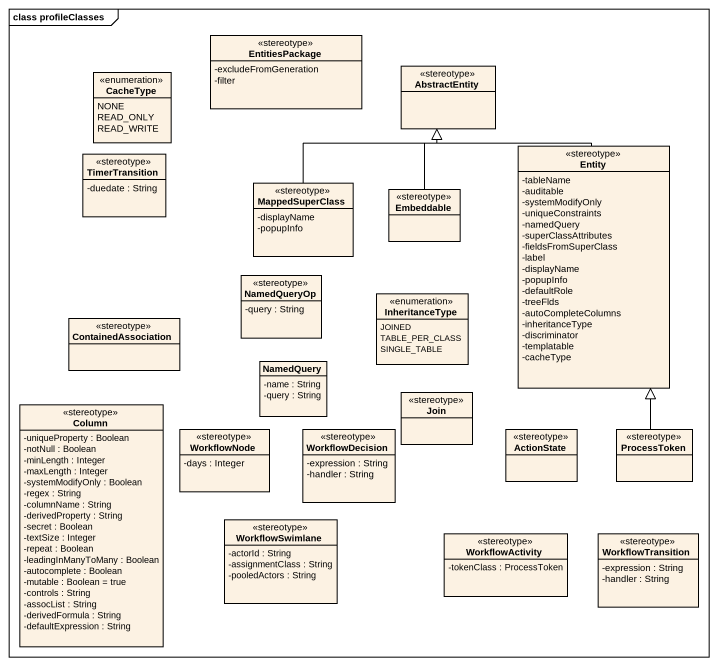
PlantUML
@startuml
mainframe class profileClasses
hide circle
hide empty members
skinparam classAttributeIconSize 0
class EntitiesPackage <<stereotype>> {
  -excludeFromGeneration
  -filter
}
class AbstractEntity <<stereotype>>
enum CacheType {
  NONE
  READ_ONLY
  READ_WRITE
}
class TimerTransition <<stereotype>> {
  -duedate : String
}
class MappedSuperClass <<stereotype>> {
  -displayName
  -popupInfo
}
class "Entity" as Entity_ <<stereotype>> {
  -tableName
  -auditable
  -systemModifyOnly
  -uniqueConstraints
  -namedQuery
  -superClassAttributes
  -fieldsFromSuperClass
  -label
  -displayName
  -popupInfo
  -defaultRole
  -treeFlds
  -autoCompleteColumns
  -inheritanceType
  -discriminator
  -templatable
  -cacheType
}
class Embeddable <<stereotype>>
class NamedQueryOp <<stereotype>> {
  -query : String
}
enum InheritanceType {
  JOINED
  TABLE_PER_CLASS
  SINGLE_TABLE
}
class ContainedAssociation <<stereotype>>
class NamedQuery {
  -name : String
  -query : String
}
class Column <<stereotype>> {
  -uniqueProperty : Boolean
  -notNull : Boolean
  -minLength : Integer
  -maxLength : Integer
  -systemModifyOnly : Boolean
  -regex : String
  -columnName : String
  -derivedProperty : String
  -secret : Boolean
  -textSize : Integer
  -repeat : Boolean
  -leadingInManyToMany : Boolean
  -autocomplete : Boolean
  -mutable : Boolean = true
  -controls : String
  -assocList : String
  -derivedFormula : String
  -defaultExpression : String
}
class Join <<stereotype>>
class WorkflowNode <<stereotype>> {
  -days : Integer
}
class WorkflowDecision <<stereotype>> {
  -expression : String
  -handler : String
}
class ActionState <<stereotype>>
class ProcessToken <<stereotype>>
class WorkflowSwimlane <<stereotype>> {
  -actorId : String
  -assignmentClass : String
  -pooledActors : String
}
class WorkflowActivity <<stereotype>> {
  -tokenClass : ProcessToken
}
class WorkflowTransition <<stereotype>> {
  -expression : String
  -handler : String
}
MappedSuperClass -up-|> AbstractEntity
Entity_ -up-|> AbstractEntity
Embeddable -up-|> AbstractEntity
ProcessToken -up-|> Entity_
@enduml
